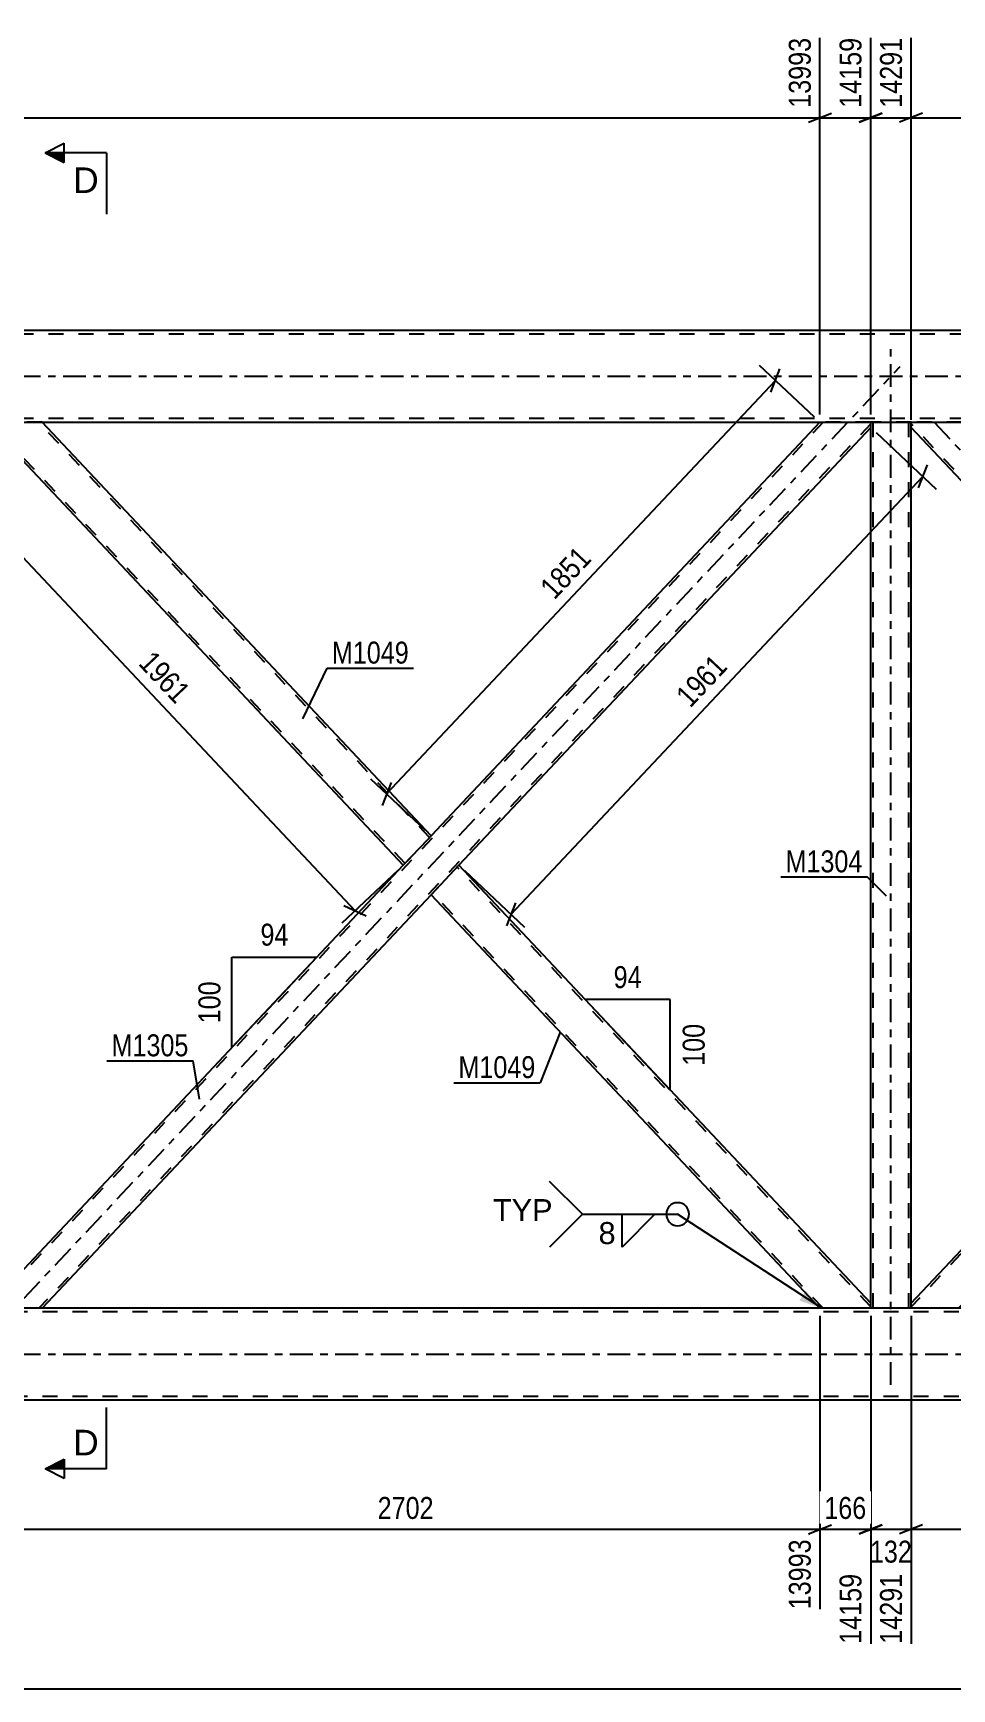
# Model space of a CAD drawing. Header units: millimetres. Extents: x 0 to 1189, y 0 to 841.
# Drawn here: x 471.1 to 591, y 454.9 to 671 of the extents above; entities that cross this region are included whole.
import ezdxf

# ---------------------------------------------------------------- set-up
doc = ezdxf.new("R2010")
doc.units = ezdxf.units.MM
doc.linetypes.add('DXK_LINE_DOT2', pattern=[3.9198, 1.9599, -1.9599])
doc.linetypes.add('DXK_LINE_DOT3', pattern=[5.9187, 2.979, -0.9799, 0.9799, -0.9799])
doc.styles.add('Arial', font='arial.ttf', dxfattribs={"height": 0.2})
doc.styles.add('Arial Narrow', font='ARIALN.TTF', dxfattribs={"height": 0.2})

# ---------------------------------------------------------------- blocks, each defined once
blk = doc.blocks.new('Part-717048581-4066 - 3908')
at = {"color": 7, "linetype": 'DXK_LINE_DOT2'}
for p, q in [((682.07, 504.1), (84.43, 504.1)), ((682.07, 493.06), (84.43, 493.06))]:
    blk.add_line(p, q, dxfattribs=at)
at = {"color": 2, "linetype": 'Continuous'}
for p, q in [((677.27, 504.58), (469.58, 504.58)), ((677.27, 492.58), (84.43, 492.58))]:
    blk.add_line(p, q, dxfattribs=at)
at = {"color": 7, "linetype": 'DXK_LINE_DOT3'}
blk.add_line((84.43, 498.58), (682.07, 498.58), dxfattribs=at)
blk = doc.blocks.new('Part-717048581-4071 - 3908')
at = {"color": 7, "linetype": 'DXK_LINE_DOT2'}
for p, q in [((722.07, 631.7), (84.43, 631.7)), ((722.07, 620.66), (84.43, 620.66))]:
    blk.add_line(p, q, dxfattribs=at)
at = {"color": 2, "linetype": 'Continuous'}
for p, q in [((696.57, 632.18), (469.58, 632.18)), ((220.67, 620.18), (722.07, 620.18))]:
    blk.add_line(p, q, dxfattribs=at)
at = {"color": 7, "linetype": 'DXK_LINE_DOT3'}
blk.add_line((84.43, 626.18), (722.07, 626.18), dxfattribs=at)
blk = doc.blocks.new('Part-717048581-4216 - 3908')
at = {"color": 2, "linetype": 'Continuous'}
for p, q in [((526.7, 562.38), (523.07, 558.52)), ((580.43, 505.24), (526.7, 562.38)), ((573.81, 504.58), (523.07, 558.52)), ((580.43, 504.58), (580.43, 505.24))]:
    blk.add_line(p, q, dxfattribs=at)
at = {"color": 7, "linetype": 'DXK_LINE_DOT2'}
for p, q in [((580.43, 504.77), (526.48, 562.14)), ((523.29, 558.76), (523.31, 558.78)), ((574.24, 504.58), (523.29, 558.76)), ((580.43, 504.58), (573.81, 504.58))]:
    blk.add_line(p, q, dxfattribs=at)
blk = doc.blocks.new('Part-717048581-4271 - 3908')
at = {"color": 7, "linetype": 'DXK_LINE_DOT3'}
blk.add_line((461.86, 497.29), (584.28, 627.46), dxfattribs=at)
at = {"color": 7, "linetype": 'DXK_LINE_DOT2'}
for p, q in [((574.24, 620.18), (465.71, 504.77)), ((580.43, 620.18), (573.81, 620.18)), ((580.43, 619.98), (471.9, 504.58)), ((523.07, 566.23), (519.45, 562.38)), ((526.7, 562.38), (523.07, 558.52)), ((466.54, 506.12), (465.71, 505.24)), ((465.71, 504.58), (465.71, 505.24)), ((472.34, 504.58), (465.71, 504.58))]:
    blk.add_line(p, q, dxfattribs=at)
at = {"color": 2, "linetype": 'Continuous'}
for p, q in [((573.81, 620.18), (523.07, 566.23)), ((580.43, 619.52), (580.43, 620.18)), ((580.43, 619.52), (526.7, 562.38)), ((519.45, 562.38), (466.54, 506.12)), ((523.07, 558.52), (472.34, 504.58))]:
    blk.add_line(p, q, dxfattribs=at)
blk = doc.blocks.new('Part-717048581-4276 - 3908')
at = {"color": 2, "linetype": 'Continuous'}
for p, q in [((465.71, 619.52), (465.71, 620.18)), ((523.07, 566.23), (472.34, 620.18)), ((519.45, 562.38), (465.71, 619.52)), ((523.07, 566.23), (522.63, 565.76)), ((522.63, 565.76), (519.45, 562.38))]:
    blk.add_line(p, q, dxfattribs=at)
at = {"color": 7, "linetype": 'DXK_LINE_DOT2'}
for p, q in [((472.34, 620.18), (465.71, 620.18)), ((522.85, 566), (471.9, 620.18)), ((519.67, 562.61), (465.71, 619.98)), ((523.04, 566.2), (522.63, 565.76)), ((519.67, 562.61), (519.68, 562.63))]:
    blk.add_line(p, q, dxfattribs=at)
blk = doc.blocks.new('Part-717048581-4291 - 3908')
at = {"color": 7, "linetype": 'DXK_LINE_DOT2'}
for p, q in [((694.24, 620.18), (585.71, 504.77)), ((700.43, 620.18), (693.81, 620.18)), ((700.43, 619.98), (591.9, 504.58)), ((643.07, 566.23), (639.45, 562.38)), ((592.34, 504.58), (585.71, 504.58))]:
    blk.add_line(p, q, dxfattribs=at)
at = {"color": 2, "linetype": 'Continuous'}
for p, q in [((693.81, 620.18), (643.07, 566.23)), ((700.43, 619.52), (700.43, 620.18)), ((700.43, 619.52), (592.34, 504.58)), ((585.71, 505.24), (639.45, 562.38)), ((585.71, 504.58), (585.71, 505.24))]:
    blk.add_line(p, q, dxfattribs=at)
blk = doc.blocks.new('Part-717048581-4296 - 3908')
at = {"color": 2, "linetype": 'Continuous'}
for p, q in [((585.71, 619.52), (585.71, 620.18)), ((643.07, 566.23), (592.34, 620.18)), ((639.45, 562.38), (585.71, 619.52)), ((643.07, 566.23), (642.63, 565.76)), ((642.63, 565.76), (639.45, 562.38))]:
    blk.add_line(p, q, dxfattribs=at)
at = {"color": 7, "linetype": 'DXK_LINE_DOT2'}
for p, q in [((592.34, 620.18), (585.71, 620.18)), ((642.85, 566), (591.9, 620.18)), ((639.67, 562.61), (585.71, 619.98)), ((643.04, 566.2), (642.63, 565.76)), ((639.67, 562.61), (639.68, 562.63))]:
    blk.add_line(p, q, dxfattribs=at)
at = {"color": 7, "linetype": 'DXK_LINE_DOT3'}
blk.add_line((588.71, 620.18), (641.26, 564.3), dxfattribs=at)
blk = doc.blocks.new('Part-717048581-4341 - 3908')
at = {"color": 7, "linetype": 'DXK_LINE_DOT3'}
blk.add_line((583.07, 494.58), (583.07, 630.18), dxfattribs=at)
at = {"color": 7, "linetype": 'DXK_LINE_DOT2'}
for p, q in [((585.71, 620.18), (580.43, 620.18)), ((580.43, 619.52), (580.43, 620.18)), ((580.75, 504.58), (580.75, 620.18)), ((585.39, 504.58), (585.39, 620.18)), ((585.71, 619.52), (585.71, 620.18)), ((580.43, 504.58), (580.43, 505.24)), ((585.71, 504.58), (580.43, 504.58)), ((585.71, 504.58), (585.71, 505.24))]:
    blk.add_line(p, q, dxfattribs=at)
at = {"color": 2, "linetype": 'Continuous'}
for p, q in [((580.43, 505.24), (580.43, 619.52)), ((585.71, 505.24), (585.71, 619.52))]:
    blk.add_line(p, q, dxfattribs=at)
blk = doc.blocks.new('StraightDimension-717048581-9886 - 3908')
at = {"color": 7, "linetype": 'Continuous'}
for p, q in [((581.16, 618.83), (588.99, 611.47)), ((586.65, 611.61), (587.83, 614.62)), ((533.5, 555.98), (587.24, 613.12)), ((527.42, 561.69), (535.25, 554.33)), ((534.09, 557.48), (532.91, 554.47))]:
    blk.add_line(p, q, dxfattribs=at)
at = {"color": 0}
blk.add_wipeout([(562.74, 588.16), (559.68, 591.04), (553.85, 584.84), (556.91, 581.96)], dxfattribs=at)
at = {"color": 3, "style": 'Arial Narrow'}
blk.add_text('1961', height=2.863, rotation=46.7591, dxfattribs=at).set_placement((556.88, 582.81))
blk = doc.blocks.new('StraightDimension-717048581-7100 - 3908')
at = {"color": 7, "linetype": 'Continuous'}
for p, q in [((580.43, 503.58), (580.43, 460.81)), ((585.71, 503.58), (585.71, 460.81)), ((578.93, 475.15), (581.93, 476.35)), ((580.43, 475.75), (585.71, 475.75)), ((587.21, 476.35), (584.21, 475.15))]:
    blk.add_line(p, q, dxfattribs=at)
at = {"color": 0}
blk.add_wipeout([(586.41, 470.8), (586.41, 475), (579.73, 475), (579.73, 470.8)], dxfattribs=at)
at = {"color": 0, "linetype": 'Continuous'}
blk.add_wipeout([(585.11, 470.55), (580.91, 470.55), (580.91, 460.21), (585.11, 460.21)], dxfattribs=at)
at = {"color": 3, "style": 'Arial Narrow'}
blk.add_text('132', height=2.863, dxfattribs=at).set_placement((580.33, 471.4))
at = {"color": 3, "linetype": 'Continuous', "style": 'Arial Narrow'}
blk.add_text('14291', height=2.863, rotation=90.0002, dxfattribs=at).set_placement((584.51, 460.81))
blk = doc.blocks.new('StraightDimension-717048581-7099 - 3908')
at = {"color": 7, "linetype": 'Continuous'}
for p, q in [((585.71, 503.58), (585.71, 460.81)), ((682.07, 491.58), (682.07, 465.31)), ((587.21, 476.35), (584.21, 475.15)), ((585.71, 475.75), (682.07, 475.75)), ((680.57, 475.15), (683.57, 476.35))]:
    blk.add_line(p, q, dxfattribs=at)
at = {"color": 0}
blk.add_wipeout([(638.15, 476.5), (638.15, 480.7), (629.64, 480.7), (629.64, 476.5)], dxfattribs=at)
at = {"color": 0, "linetype": 'Continuous'}
blk.add_wipeout([(681.47, 475.05), (677.27, 475.05), (677.27, 464.71), (681.47, 464.71)], dxfattribs=at)
at = {"color": 3, "style": 'Arial Narrow'}
blk.add_text('2409', height=2.863, dxfattribs=at).set_placement((630.24, 477.1))
at = {"color": 3, "linetype": 'Continuous', "style": 'Arial Narrow'}
blk.add_text('16700', height=2.863, rotation=90.0002, dxfattribs=at).set_placement((680.87, 465.31))
blk = doc.blocks.new('StraightDimension-717048581-5026 - 3908')
at = {"color": 7, "linetype": 'Continuous'}
for p, q in [((573.08, 620.86), (565.93, 627.59)), ((567.41, 624.13), (568.59, 627.14)), ((517.27, 571.69), (568, 625.63)), ((522.34, 566.92), (515.19, 573.64)), ((517.86, 573.19), (516.68, 570.18))]:
    blk.add_line(p, q, dxfattribs=at)
at = {"color": 0}
blk.add_wipeout([(545.01, 602.28), (541.95, 605.15), (536.12, 598.95), (539.18, 596.07)], dxfattribs=at)
at = {"color": 3, "style": 'Arial Narrow'}
blk.add_text('1851', height=2.863, rotation=46.7591, dxfattribs=at).set_placement((539.15, 596.92))
blk = doc.blocks.new('StraightDimension-717048581-4456 - 3908')
at = {"color": 7, "linetype": 'Continuous'}
for p, q in [((464.98, 618.83), (457.67, 611.96)), ((460.89, 612.92), (457.96, 614.28)), ((459.42, 613.6), (513.16, 556.46)), ((518.72, 561.69), (511.41, 554.82)), ((511.69, 557.14), (514.62, 555.78))]:
    blk.add_line(p, q, dxfattribs=at)
at = {"color": 0}
blk.add_wipeout([(489.75, 582.45), (492.81, 585.32), (486.98, 591.52), (483.92, 588.65)], dxfattribs=at)
at = {"color": 3, "style": 'Arial Narrow'}
blk.add_text('1961', height=2.863, rotation=-46.7591, dxfattribs=at).set_placement((484.77, 588.62))
blk = doc.blocks.new('StraightDimension-717048581-7102 - 3908')
at = {"color": 7, "linetype": 'Continuous'}
for p, q in [((465.71, 503.58), (465.71, 460.81)), ((573.81, 503.58), (573.81, 465.31)), ((467.21, 476.35), (464.21, 475.15)), ((465.71, 475.75), (573.81, 475.75)), ((572.31, 475.15), (575.31, 476.35))]:
    blk.add_line(p, q, dxfattribs=at)
at = {"color": 0}
blk.add_wipeout([(524.01, 476.5), (524.01, 480.7), (515.5, 480.7), (515.5, 476.5)], dxfattribs=at)
at = {"color": 0, "linetype": 'Continuous'}
blk.add_wipeout([(573.21, 475.05), (569.01, 475.05), (569.01, 464.71), (573.21, 464.71)], dxfattribs=at)
at = {"color": 3, "style": 'Arial Narrow'}
blk.add_text('2702', height=2.863, dxfattribs=at).set_placement((516.1, 477.1))
at = {"color": 3, "linetype": 'Continuous', "style": 'Arial Narrow'}
blk.add_text('13993', height=2.863, rotation=90.0002, dxfattribs=at).set_placement((572.61, 465.31))
blk = doc.blocks.new('StraightDimension-717048581-5154 - 3908')
at = {"color": 7, "linetype": 'Continuous'}
blk.add_line((62.53, 454.92), (722.07, 454.92), dxfattribs=at)
blk = doc.blocks.new('StraightDimension-717048581-7101 - 3908')
at = {"color": 7, "linetype": 'Continuous'}
for p, q in [((573.81, 503.58), (573.81, 465.31)), ((580.43, 503.58), (580.43, 460.81)), ((572.31, 475.15), (575.31, 476.35)), ((573.81, 475.75), (580.43, 475.75)), ((581.93, 476.35), (578.93, 475.15))]:
    blk.add_line(p, q, dxfattribs=at)
at = {"color": 0}
blk.add_wipeout([(580.46, 476.5), (580.46, 480.7), (573.78, 480.7), (573.78, 476.5)], dxfattribs=at)
at = {"color": 0, "linetype": 'Continuous'}
blk.add_wipeout([(579.83, 470.55), (575.63, 470.55), (575.63, 460.21), (579.83, 460.21)], dxfattribs=at)
at = {"color": 3, "style": 'Arial Narrow'}
blk.add_text('166', height=2.863, dxfattribs=at).set_placement((574.38, 477.1))
at = {"color": 3, "linetype": 'Continuous', "style": 'Arial Narrow'}
blk.add_text('14159', height=2.863, rotation=90.0002, dxfattribs=at).set_placement((579.23, 460.81))
blk = doc.blocks.new('StraightDimension-717048581-7580 - 3908')
at = {"color": 7, "linetype": 'Continuous'}
for p, q in [((585.71, 620.52), (585.71, 670.36)), ((693.81, 621.18), (693.81, 670.36)), ((587.21, 660.52), (584.21, 659.32)), ((585.71, 659.92), (693.81, 659.92)), ((692.31, 659.32), (695.31, 660.52))]:
    blk.add_line(p, q, dxfattribs=at)
at = {"color": 0, "linetype": 'Continuous'}
blk.add_wipeout([(693.21, 670.96), (689.01, 670.96), (689.01, 660.62), (693.21, 660.62)], dxfattribs=at)
at = {"color": 3, "linetype": 'Continuous', "style": 'Arial Narrow'}
blk.add_text('16993', height=2.863, rotation=90.0002, dxfattribs=at).set_placement((692.61, 661.22))
blk = doc.blocks.new('StraightDimension-717048581-7581 - 3908')
at = {"color": 7, "linetype": 'Continuous'}
for p, q in [((580.43, 621.18), (580.43, 670.36)), ((585.71, 620.52), (585.71, 670.36)), ((578.93, 659.32), (581.93, 660.52)), ((580.43, 659.92), (585.71, 659.92)), ((587.21, 660.52), (584.21, 659.32))]:
    blk.add_line(p, q, dxfattribs=at)
at = {"color": 0, "linetype": 'Continuous'}
blk.add_wipeout([(585.11, 670.96), (580.91, 670.96), (580.91, 660.62), (585.11, 660.62)], dxfattribs=at)
at = {"color": 3, "linetype": 'Continuous', "style": 'Arial Narrow'}
blk.add_text('14291', height=2.863, rotation=90.0002, dxfattribs=at).set_placement((584.51, 661.22))
blk = doc.blocks.new('StraightDimension-717048581-7582 - 3908')
at = {"color": 7, "linetype": 'Continuous'}
for p, q in [((573.81, 621.18), (573.81, 670.36)), ((580.43, 621.18), (580.43, 670.36)), ((572.31, 659.32), (575.31, 660.52)), ((573.81, 659.92), (580.43, 659.92)), ((581.93, 660.52), (578.93, 659.32))]:
    blk.add_line(p, q, dxfattribs=at)
at = {"color": 0, "linetype": 'Continuous'}
blk.add_wipeout([(579.83, 670.96), (575.63, 670.96), (575.63, 660.62), (579.83, 660.62)], dxfattribs=at)
at = {"color": 3, "linetype": 'Continuous', "style": 'Arial Narrow'}
blk.add_text('14159', height=2.863, rotation=90.0002, dxfattribs=at).set_placement((579.23, 661.22))
blk = doc.blocks.new('StraightDimension-717048581-7583 - 3908')
at = {"color": 7, "linetype": 'Continuous'}
for p, q in [((465.71, 620.52), (465.71, 670.36)), ((573.81, 621.18), (573.81, 670.36)), ((467.21, 660.52), (464.21, 659.32)), ((465.71, 659.92), (573.81, 659.92)), ((572.31, 659.32), (575.31, 660.52))]:
    blk.add_line(p, q, dxfattribs=at)
at = {"color": 0, "linetype": 'Continuous'}
blk.add_wipeout([(573.21, 670.96), (569.01, 670.96), (569.01, 660.62), (573.21, 660.62)], dxfattribs=at)
at = {"color": 3, "linetype": 'Continuous', "style": 'Arial Narrow'}
blk.add_text('13993', height=2.863, rotation=90.0002, dxfattribs=at).set_placement((572.61, 661.22))
blk = doc.blocks.new('AngleDimension-717048581-10303 - 3908')
at = {"color": 7, "linetype": 'Continuous'}
for p, q in [((497.08, 550.4), (508.18, 550.4)), ((497.08, 538.6), (508.18, 550.4)), ((497.08, 538.6), (497.08, 550.4)), ((501.24, 543.02), (508.18, 550.4))]:
    blk.add_line(p, q, dxfattribs=at)
at = {"color": 0}
for points in [[(505.06, 551.3), (505.06, 555.5), (500.21, 555.5), (500.21, 551.3)], [(496.18, 547.84), (491.98, 547.84), (491.98, 541.16), (496.18, 541.16)]]:
    blk.add_wipeout(points, dxfattribs=at)
at = {"color": 3, "style": 'Arial Narrow'}
blk.add_text('94', height=2.863, dxfattribs=at).set_placement((500.81, 551.9))
blk.add_text('100', height=2.863, rotation=90.0002, dxfattribs=at).set_placement((495.58, 541.76))
blk = doc.blocks.new('AngleDimension-717048581-10317 - 3908')
at = {"color": 7, "linetype": 'Continuous'}
for p, q in [((548.77, 538.91), (543.17, 544.86)), ((554.27, 544.86), (543.17, 544.86)), ((554.27, 533.06), (543.17, 544.86)), ((554.27, 533.06), (554.27, 544.86))]:
    blk.add_line(p, q, dxfattribs=at)
at = {"color": 0}
for points in [[(551.15, 545.76), (551.15, 549.96), (546.29, 549.96), (546.29, 545.76)], [(559.37, 542.3), (555.17, 542.3), (555.17, 535.62), (559.37, 535.62)]]:
    blk.add_wipeout(points, dxfattribs=at)
at = {"color": 3, "style": 'Arial Narrow'}
blk.add_text('94', height=2.863, dxfattribs=at).set_placement((546.89, 546.36))
blk.add_text('100', height=2.863, rotation=90.0002, dxfattribs=at).set_placement((558.77, 536.22))
blk = doc.blocks.new('Mark-717048581-4267 - 3908')
at = {"color": 0}
blk.add_wipeout([(491.43, 537.46), (491.43, 540.46), (481.38, 540.46), (481.38, 537.46)], dxfattribs=at)
blk.add_wipeout([(491.43, 537.46), (491.43, 540.46), (481.38, 540.46), (481.38, 537.46)], dxfattribs=at)
at = {"color": 30, "linetype": 'Continuous'}
for p in [(480.78, 536.86), (492.84, 531.88)]:
    blk.add_line(p, (492.03, 536.86), dxfattribs=at)
at = {"color": 3, "style": 'Arial Narrow'}
blk.add_text('M1305', height=2.863, dxfattribs=at).set_placement((481.38, 537.46))
blk = doc.blocks.new('Mark-717048581-4212 - 3908')
at = {"color": 0}
blk.add_wipeout([(536.7, 534.61), (536.7, 537.61), (526.64, 537.61), (526.64, 534.61)], dxfattribs=at)
blk.add_wipeout([(536.7, 534.61), (536.7, 537.61), (526.64, 537.61), (526.64, 534.61)], dxfattribs=at)
at = {"color": 30, "linetype": 'Continuous'}
for p in [(539.9, 540.63), (526.04, 534.01)]:
    blk.add_line(p, (537.3, 534.01), dxfattribs=at)
at = {"color": 3, "style": 'Arial Narrow'}
blk.add_text('M1049', height=2.863, dxfattribs=at).set_placement((526.64, 534.61))
blk = doc.blocks.new('Mark-717048581-4272 - 3908')
at = {"color": 0}
blk.add_wipeout([(520.18, 588.7), (520.18, 591.7), (510.13, 591.7), (510.13, 588.7)], dxfattribs=at)
blk.add_wipeout([(520.18, 588.7), (520.18, 591.7), (510.13, 591.7), (510.13, 588.7)], dxfattribs=at)
at = {"color": 30, "linetype": 'Continuous'}
for p, q in [((506.32, 581.47), (509.53, 588.1)), ((509.53, 588.1), (520.78, 588.1))]:
    blk.add_line(p, q, dxfattribs=at)
at = {"color": 3, "style": 'Arial Narrow'}
blk.add_text('M1049', height=2.863, dxfattribs=at).set_placement((510.13, 588.7))
blk = doc.blocks.new('SectionMark-717048581-10527 - 3908')
at = {"linetype": 'Continuous'}
for points in [[(475.21, 655.35), (475.21, 654.1), (472.71, 655.35)], [(475.21, 484.89), (475.21, 483.64), (472.71, 483.64)]]:
    blk.add_hatch(color=6, dxfattribs=at).paths.add_polyline_path(points)
at = {"color": 6, "linetype": 'Continuous'}
for p, q in [((472.71, 655.35), (475.21, 656.6)), ((480.71, 655.35), (472.71, 655.35)), ((472.71, 655.35), (475.21, 654.1)), ((475.21, 654.1), (475.21, 656.6)), ((472.71, 483.64), (475.21, 484.89)), ((475.21, 484.89), (475.21, 482.39)), ((480.71, 483.64), (472.71, 483.64)), ((475.21, 482.39), (472.71, 483.64))]:
    blk.add_line(p, q, dxfattribs=at)
at = {"color": 0, "linetype": 'Continuous'}
for points in [[(479.71, 650.1), (479.71, 653.6), (476.34, 653.6), (476.34, 650.1)], [(479.71, 485.39), (479.71, 488.89), (476.34, 488.89), (476.34, 485.39)]]:
    blk.add_wipeout(points, dxfattribs=at)
at = {"color": 6, "linetype": 'Continuous'}
for p, q in [((480.71, 655.35), (480.71, 647.35)), ((480.71, 483.64), (480.71, 491.64))]:
    blk.add_line(p, q, dxfattribs=at)
at = {"color": 3, "linetype": 'Continuous', "style": 'Arial'}
for p in [(476.34, 650.1), (476.34, 485.39)]:
    blk.add_text('D', height=3.34, dxfattribs=at).set_placement(p)
blk = doc.blocks.new('Mark-717048581-4337 - 3908')
at = {"color": 0}
blk.add_wipeout([(579.37, 561.46), (579.37, 564.46), (569.32, 564.46), (569.32, 561.46)], dxfattribs=at)
blk.add_wipeout([(579.37, 561.46), (579.37, 564.46), (569.32, 564.46), (569.32, 561.46)], dxfattribs=at)
at = {"color": 30, "linetype": 'Continuous'}
for p in [(568.72, 560.86), (582.48, 558.36)]:
    blk.add_line(p, (579.97, 560.86), dxfattribs=at)
at = {"color": 3, "style": 'Arial Narrow'}
blk.add_text('M1304', height=2.863, dxfattribs=at).set_placement((569.32, 561.46))
blk = doc.blocks.new('WeldMark-717048581-5336 - 3908')
at = {"linetype": 'Continuous'}
blk.add_hatch(color=30, dxfattribs=at).paths.add_polyline_path([(571.95, 506.85), (574.05, 504.58), (571.13, 505.59)])
at = {"color": 3, "linetype": 'Continuous'}
for q in [(538.53, 521.14), (538.53, 512.57)]:
    blk.add_line((542.82, 516.86), q, dxfattribs=at)
at = {"color": 30, "linetype": 'Continuous'}
blk.add_line((574.05, 504.58), (555.24, 516.86), dxfattribs=at)
at = {"color": 3, "linetype": 'Continuous'}
for start, end in [(90, 270), (270, 90)]:
    blk.add_arc((555.24, 516.86), 1.5, start, end, dxfattribs=at)
at = {"color": 0}
blk.add_wipeout([(547.34, 512.76), (547.34, 516.16), (544.72, 516.16), (544.72, 512.76)], dxfattribs=at)
at = {"color": 30, "linetype": 'Continuous'}
blk.add_line((542.82, 516.86), (555.24, 516.86), dxfattribs=at)
at = {"color": 3, "linetype": 'Continuous'}
for p, q in [((548, 516.86), (552.28, 516.86)), ((552.28, 516.86), (548, 512.57)), ((548, 512.57), (548, 516.86))]:
    blk.add_line(p, q, dxfattribs=at)
at = {"color": 3, "style": 'Arial'}
blk.add_text('8', height=2.87, dxfattribs=at).set_placement((544.92, 512.96))
at = {"color": 0, "linetype": 'Continuous'}
blk.add_wipeout([(538.92, 515.96), (538.92, 518.96), (531.14, 518.96), (531.14, 515.96)], dxfattribs=at)
blk.add_wipeout([(538.92, 515.96), (538.92, 518.96), (531.14, 518.96), (531.14, 515.96)], dxfattribs=at)
at = {"color": 3, "linetype": 'Continuous', "style": 'Arial'}
blk.add_text('TYP', height=2.865, dxfattribs=at).set_placement((531.14, 515.96))

msp = doc.modelspace()

# ---------------------------------------------------------------- block references
for name in ['Part-717048581-4071 - 3908', 'Part-717048581-4341 - 3908', 'Part-717048581-4271 - 3908', 'Part-717048581-4276 - 3908', 'Part-717048581-4291 - 3908', 'Part-717048581-4296 - 3908', 'Part-717048581-4216 - 3908', 'Part-717048581-4066 - 3908']:
    msp.add_blockref(name, (0, 0))

# ---------------------------------------------------------------- next in the draw order: block references
for name in ['StraightDimension-717048581-7580 - 3908', 'StraightDimension-717048581-9886 - 3908', 'StraightDimension-717048581-7102 - 3908', 'StraightDimension-717048581-7100 - 3908']:
    msp.add_blockref(name, (0, 0))

# ---------------------------------------------------------------- next in the draw order: block references
for name in ['StraightDimension-717048581-7581 - 3908', 'StraightDimension-717048581-5026 - 3908', 'StraightDimension-717048581-7099 - 3908']:
    msp.add_blockref(name, (0, 0))

# ---------------------------------------------------------------- next in the draw order: block references
for name in ['StraightDimension-717048581-7582 - 3908', 'StraightDimension-717048581-4456 - 3908']:
    msp.add_blockref(name, (0, 0))

# ---------------------------------------------------------------- next in the draw order: block references
for name in ['StraightDimension-717048581-7583 - 3908', 'StraightDimension-717048581-5154 - 3908']:
    msp.add_blockref(name, (0, 0))

# ---------------------------------------------------------------- next in the draw order: block references
for name in ['Mark-717048581-4272 - 3908', 'Mark-717048581-4337 - 3908', 'AngleDimension-717048581-10303 - 3908', 'AngleDimension-717048581-10317 - 3908', 'Mark-717048581-4212 - 3908', 'StraightDimension-717048581-7101 - 3908']:
    msp.add_blockref(name, (0, 0))

# ---------------------------------------------------------------- next in the draw order: block references
for name in ['Mark-717048581-4267 - 3908', 'WeldMark-717048581-5336 - 3908']:
    msp.add_blockref(name, (0, 0))

# ---------------------------------------------------------------- next in the draw order: block references
msp.add_blockref('SectionMark-717048581-10527 - 3908', (0, 0))

doc.saveas('drawing.dxf')
